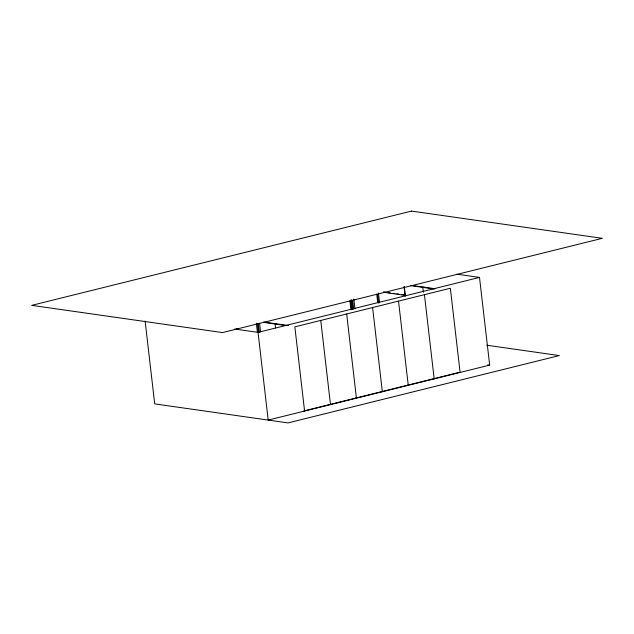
<?xml version="1.0" encoding="UTF-8"?>
<svg xmlns="http://www.w3.org/2000/svg" width="634" height="634" viewBox="0 0 634 634"><rect width="100%" height="100%" fill="white"/><g stroke="black" fill="none" stroke-linecap="round" stroke-linejoin="round"><path stroke-width="0.95" d="M276.123 323.784L275.116 324.037L275.568 327.952M423.805 287.131L422.799 287.384L423.369 292.274M258.046 332.374L479.51 277.407L489.662 365.105L268.19 420.08L258.046 332.374L234.564 329.022M407.567 385.195L303.844 410.943L304.582 411.046L294.842 326.851L450.354 288.248L460.102 372.443M408.478 384.965L433.49 378.76M434.401 378.538L458.445 372.562M457.011 274.197L479.51 277.407M411.466 285.371L435.201 288.755M410.46 285.617L434.195 289.009M383.522 291.894L385.417 292.163M388.277 292.575L390.195 292.845M393.08 293.257L394.998 293.534M396.924 293.804L398.841 294.081M401.718 294.493L403.644 294.762M383.459 292.282L405.292 295.396L404.294 286.782M486.777 345.221L559.315 355.571L288.018 422.91L154.712 403.89L145.123 321.058M263.784 322.024L288.462 325.551M263.728 322.413L285.554 325.527M236.45 328.872L238.368 329.149M487.704 364.827L489.662 365.105M433.442 378.775L434.179 378.878L424.439 294.683M407.519 385.203L408.256 385.313L398.517 301.118M381.597 391.638L382.342 391.749L372.594 307.553M355.682 398.073L356.419 398.176L346.679 313.981M329.759 404.508L330.496 404.611L320.756 320.416M404.04 286.631L405.174 296.419M378.474 293.09L379.6 302.83M377.579 294.311L378.593 303.084M376.723 294.128L377.721 302.695M353.835 299.082L354.961 308.829M352.694 300.365L353.709 309.138M351.783 300.239L352.797 309.012M351.553 299.795L352.678 309.535M351.553 301.855L351.894 304.796M350.547 300.041L351.672 309.788M349.92 300.912L350.935 309.677M259.56 323.158L260.574 331.931M258.307 323.475L259.322 332.24M257.396 323.34L258.41 332.113M256.358 323.285L257.38 332.097M411.49 211.09L31.7 305.358L222.51 332.581L602.3 238.321L411.49 211.09"/></g></svg>
